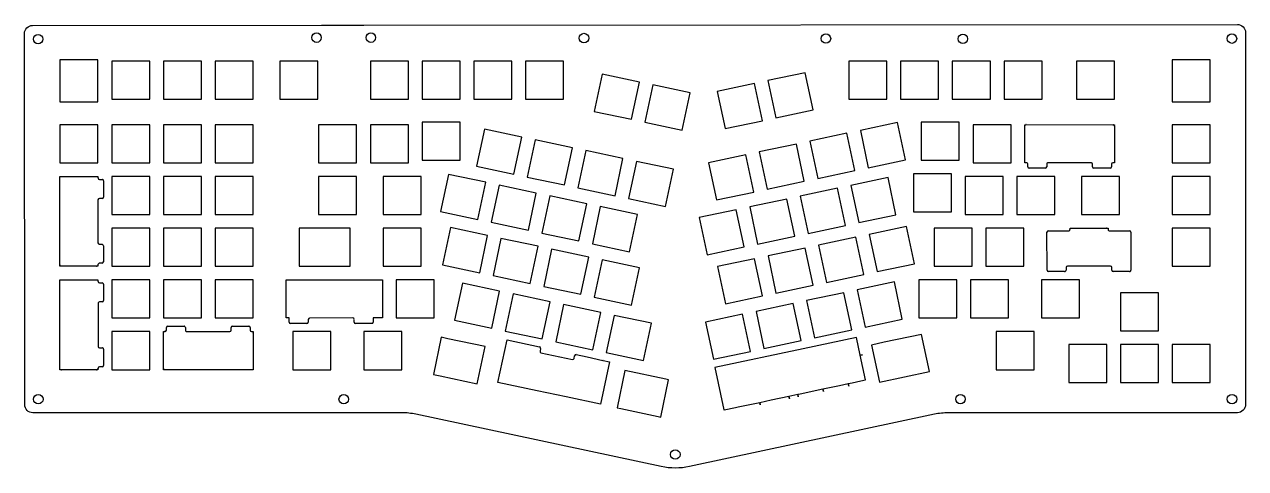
# Model space of a CAD drawing. Header units: millimetres. Extents: x 5 to 454, y 7 to 171.
import ezdxf

# ---------------------------------------------------------------- set-up
doc = ezdxf.new("R2010")
doc.units = ezdxf.units.MM

# ---------------------------------------------------------------- blocks, each defined once
blk = doc.blocks.new('3-pom')
for p, q in [((-294.52, 252.67), (-291.2, 268.31)), ((-291.2, 268.31), (-278.49, 265.61)), ((-278.49, 265.61), (-267.78, 263.34)), ((-267.78, 263.34), (-253.4, 260.29)), ((-253.4, 260.29), (-256.73, 244.64)), ((-292.08, 252.15), (-294.52, 252.67)), ((-286.21, 250.9), (-292.07, 252.15)), ((-163.25, 250.9), (-163.25, 255.59)), ((-163.25, 255.59), (-130.2, 255.59)), ((-130.2, 255.59), (-130.2, 255.13)), ((-130.19, 255.07), (-130.2, 250.64)), ((-108.13, 248.03), (-108.12, 254.03)), ((-107.62, 254.53), (-106.62, 254.53)), ((-106.12, 255.02), (-106.12, 255.11)), ((-106.12, 255.02), (-106.12, 255.02)), ((-106.1, 255.27), (-106.1, 255.59)), ((-106.1, 255.59), (-105.74, 255.59)), ((-105.62, 255.61), (-92.62, 255.6)), ((-92.57, 255.59), (-92.1, 255.59)), ((-92.1, 255.59), (-92.1, 222.54)), ((-282.2, 250.05), (-286.21, 250.9)), ((-281.4, 251.41), (-281.61, 250.44)), ((-269.21, 249.33), (-280.89, 251.81)), ((-269.1, 247.78), (-268.9, 248.76)), ((-163.25, 242.09), (-163.25, 250.9)), ((-130.2, 250.64), (-130.2, 241.59)), ((-106.63, 247.53), (-107.63, 247.53)), ((-256.73, 244.64), (-268.72, 247.18)), ((-106.14, 231.15), (-106.13, 247.03)), ((-206.92, 238.55), (-200.92, 238.55)), ((-183.04, 238.56), (-177.05, 238.57)), ((-163.25, 241.59), (-163.25, 242.01)), ((-162.8, 241.59), (-163.25, 241.59)), ((-162.67, 241.59), (-162.76, 241.59)), ((-162.17, 240.09), (-162.17, 241.09)), ((-155.67, 239.59), (-161.67, 239.59)), ((-155.17, 241.09), (-155.17, 240.09)), ((-138.79, 241.57), (-154.67, 241.58)), ((-138.29, 240.07), (-138.29, 241.07)), ((-131.79, 239.57), (-137.79, 239.57)), ((-131.29, 241.07), (-131.29, 240.07)), ((-130.71, 241.57), (-130.79, 241.57)), ((-130.2, 241.59), (-130.54, 241.59)), ((-210.87, 222.54), (-210.87, 236.54)), ((-210.87, 236.54), (-207.42, 236.54)), ((-207.42, 236.54), (-207.42, 238.04)), ((-200.42, 238.05), (-200.42, 237.05)), ((-199.92, 236.55), (-184.05, 236.56)), ((-183.55, 237.06), (-183.55, 238.06)), ((-176.54, 238.07), (-176.54, 236.54)), ((-176.54, 236.54), (-175.44, 236.54)), ((-175.44, 236.54), (-175.44, 222.54)), ((-108.15, 224.15), (-108.14, 230.15)), ((-107.64, 230.65), (-106.64, 230.65)), ((-175.44, 222.54), (-210.87, 222.54)), ((-106.65, 223.65), (-107.65, 223.65)), ((-106.15, 223.06), (-106.15, 223.15)), ((-106.1, 222.54), (-106.1, 222.83)), ((-92.1, 222.54), (-106.1, 222.54)), ((-486.44, 204.97), (-486.45, 218.97)), ((-485.96, 219.47), (-479.96, 219.48)), ((-479.46, 218.98), (-479.46, 217.98)), ((-478.96, 217.48), (-478.05, 217.48)), ((-478.05, 217.48), (-478.05, 217.49)), ((-478.05, 217.49), (-464.05, 217.49)), ((-464.05, 217.49), (-464.05, 217.49)), ((-464.05, 217.49), (-463.08, 217.49)), ((-462.58, 217.99), (-462.58, 218.99)), ((-462.08, 219.49), (-456.08, 219.5)), ((-455.58, 219), (-455.57, 205)), ((-108.1, 209.93), (-108.09, 215.93)), ((-107.59, 216.43), (-106.59, 216.43)), ((-106.1, 216.87), (-106.1, 217.49)), ((-106.1, 217.49), (-105.71, 217.49)), ((-105.59, 217.51), (-92.59, 217.5)), ((-92.54, 217.49), (-92.1, 217.49)), ((-92.1, 217.49), (-92.1, 217.06)), ((-92.09, 217), (-92.1, 212.12)), ((-92.1, 212.12), (-92.1, 184.45)), ((-106.6, 209.43), (-107.6, 209.43)), ((-106.11, 193.05), (-106.1, 208.93)), ((-478.51, 204.48), (-485.94, 204.47)), ((-478.05, 203.49), (-478.05, 204.18)), ((-477.63, 203.49), (-478.05, 203.49)), ((-464.51, 203.49), (-477.51, 203.48)), ((-464.05, 203.49), (-464.45, 203.49)), ((-464.05, 203.8), (-464.05, 203.49)), ((-456.07, 204.5), (-463.51, 204.49)), ((-108.12, 186.05), (-108.11, 192.05)), ((-107.61, 192.55), (-106.61, 192.55)), ((-106.62, 185.55), (-107.62, 185.55)), ((-106.12, 184.96), (-106.12, 185.05)), ((-106.1, 184.45), (-106.1, 184.81)), ((-92.1, 184.45), (-106.1, 184.45)), ((-479.35, 179.89), (-479.35, 180.89)), ((-478.85, 181.39), (-472.85, 181.38)), ((-472.35, 180.88), (-472.35, 179.88)), ((-455.47, 179.87), (-455.47, 180.87)), ((-454.97, 181.37), (-448.97, 181.36)), ((-448.47, 180.86), (-448.47, 179.86)), ((-480.45, 165.89), (-480.44, 178.89)), ((-480.43, 179), (-480.43, 179.39)), ((-480.43, 179.39), (-479.78, 179.39)), ((-471.96, 179.39), (-455.82, 179.39)), ((-448.15, 179.39), (-447.38, 179.39)), ((-447.38, 179.39), (-447.38, 165.4)), ((-480.43, 165.4), (-480.43, 165.74)), ((-480.02, 165.4), (-480.43, 165.4)), ((-479.86, 165.39), (-479.95, 165.39)), ((-447.9, 165.36), (-479.86, 165.39)), ((-447.38, 165.4), (-447.73, 165.4))]:
    blk.add_line(p, q)
blk.add_lwpolyline([(-82.02, 128.83), (-188.36, 128.74), (-189.2, 128.74), (-204, 128.73), (-525.68, 128.48, -0.414214), (-528.69, 131.47), (-528.69, 139.93), (-528.7, 268.42, -0.414214), (-525.7, 271.42), (-517.7, 271.42), (-419.31, 271.46, 0.052509), (-414.11, 272.01), (-323.92, 291.26, -0.10546), (-313.49, 291.26), (-223.17, 272, 0.052558), (-217.96, 271.45), (-82.13, 271.45, -0.41398), (-79.13, 268.46), (-79.02, 131.83, -0.414214)], format="xyb", close=True)
for points in [[(-341.9, 269.3), (-341.9, 269.3), (-349.79, 267.62), (-349.99, 268.57), (-349.79, 267.62), (-353.96, 266.74), (-360.54, 265.34), (-360.74, 266.28), (-360.54, 265.33), (-363.77, 264.65), (-363.97, 265.6), (-363.77, 264.65), (-364.67, 264.46), (-373.07, 262.67), (-373.27, 263.62), (-373.07, 262.67), (-379.17, 261.37), (-379.17, 261.37), (-382.39, 260.69), (-382.6, 261.64), (-382.4, 260.69), (-383.82, 260.39), (-383.82, 260.39), (-387.05, 259.7), (-387.05, 259.7), (-388.75, 259.34), (-386.81, 250.24), (-387.61, 250.07), (-386.81, 250.24), (-385.42, 243.69), (-365.73, 247.88), (-333.26, 254.78), (-336.58, 270.42), (-336.67, 270.4), (-336.67, 270.41), (-340.9, 269.51)], [(-316.24, 259.32), (-315.26, 259.11), (-300.17, 255.91), (-297.25, 269.6), (-298.65, 269.9), (-298.65, 269.9), (-312.35, 272.81), (-313.32, 273.02)], [(-501.67, 260.36), (-515.67, 260.36), (-515.67, 246.36), (-501.67, 246.36)], [(-482.62, 260.36), (-496.62, 260.36), (-496.62, 246.36), (-482.62, 246.36)], [(-477.57, 260.36), (-477.57, 246.36), (-463.57, 246.36), (-463.57, 260.36)], [(-395.64, 245.51), (-390.99, 246.5), (-393.9, 260.19), (-412.25, 256.29), (-409.34, 242.6), (-395.64, 245.51)], [(-229.62, 257.37), (-232.07, 257.89), (-245.76, 260.8), (-248.67, 247.1), (-234.98, 244.19), (-232.53, 243.67)], [(-450.9, 255.59), (-450.9, 241.59), (-436.9, 241.59), (-436.9, 255.59)], [(-296.21, 235.59), (-293.3, 249.28), (-306.99, 252.19), (-309.9, 238.5)], [(-218.01, 241.59), (-204.02, 241.59), (-204.02, 255.59), (-218.01, 255.59)], [(-177.82, 255.59), (-191.82, 255.59), (-191.82, 241.59), (-177.82, 241.59)], [(-111.15, 255.59), (-125.15, 255.59), (-125.15, 241.59), (-111.15, 241.59)], [(-365.03, 244.9), (-362.12, 231.21), (-348.43, 234.12), (-351.34, 247.81)], [(-329.8, 238.08), (-332.71, 251.77), (-346.4, 248.86), (-343.49, 235.17)], [(-277.57, 231.63), (-274.66, 245.32), (-288.36, 248.23), (-291.27, 234.54)], [(-380.76, 227.25), (-367.06, 230.16), (-369.97, 243.85), (-383.67, 240.94)], [(-269.72, 244.27), (-272.63, 230.58), (-258.94, 227.67), (-256.03, 241.36)], [(-482.62, 241.31), (-496.62, 241.31), (-496.62, 227.31), (-482.62, 227.31)], [(-399.39, 223.29), (-385.7, 226.2), (-388.61, 239.89), (-402.3, 236.98)], [(-254, 226.62), (-240.3, 223.71), (-237.4, 237.4), (-251.09, 240.31)], [(-467.57, 236.54), (-467.57, 222.54), (-453.57, 222.54), (-453.57, 236.54)], [(-441.38, 222.54), (-427.38, 222.54), (-427.38, 236.54), (-441.38, 236.54)], [(-422.33, 236.54), (-422.33, 222.54), (-408.33, 222.54), (-408.33, 236.54)], [(-215.92, 222.54), (-215.92, 236.54), (-229.92, 236.54), (-229.92, 222.54)], [(-149.25, 222.54), (-149.25, 236.54), (-163.25, 236.54), (-163.25, 222.54)], [(-130.2, 236.54), (-144.2, 236.54), (-144.2, 222.54), (-130.2, 222.54)], [(-125.15, 236.54), (-125.15, 222.54), (-111.15, 222.54), (-111.15, 236.54)], [(-334.22, 217.66), (-337.13, 231.36), (-350.83, 228.45), (-347.92, 214.75)], [(-288.87, 228.86), (-302.57, 231.78), (-305.48, 218.08), (-291.78, 215.17)], [(-355.77, 227.4), (-369.46, 224.49), (-366.55, 210.79), (-352.86, 213.7)], [(-270.24, 224.91), (-283.93, 227.82), (-286.84, 214.12), (-273.15, 211.21)], [(-371.49, 209.74), (-374.4, 223.44), (-388.09, 220.53), (-385.18, 206.83)], [(-268.21, 210.16), (-254.51, 207.25), (-251.6, 220.95), (-265.3, 223.86)], [(-501.67, 203.49), (-501.67, 217.49), (-515.67, 217.49), (-515.67, 203.49)], [(-433.09, 203.49), (-433.09, 217.49), (-447.09, 217.49), (-447.09, 203.49)], [(-414.04, 203.49), (-414.04, 217.49), (-428.04, 217.49), (-428.04, 203.49)], [(-390.12, 205.78), (-393.03, 219.48), (-406.73, 216.56), (-403.81, 202.87)], [(-246.66, 219.9), (-249.57, 206.2), (-235.88, 203.29), (-232.97, 216.98)], [(-225.16, 203.49), (-211.16, 203.49), (-211.16, 217.49), (-225.16, 217.49)], [(-180.2, 217.49), (-198.97, 217.49), (-198.97, 203.49), (-180.2, 203.49)], [(-149.25, 203.49), (-149.25, 217.49), (-163.25, 217.49), (-163.25, 203.49)], [(-144.2, 217.49), (-144.2, 203.49), (-130.2, 203.49), (-130.2, 217.49)], [(-125.15, 217.49), (-125.15, 203.49), (-111.15, 203.49), (-111.15, 217.49)], [(-344.07, 210.41), (-341.16, 196.71), (-327.46, 199.62), (-330.38, 213.32)], [(-304.78, 198.46), (-291.08, 195.55), (-288.17, 209.24), (-301.87, 212.15)], [(-362.7, 206.45), (-359.79, 192.75), (-346.1, 195.66), (-349.01, 209.36)], [(-286.14, 194.5), (-272.45, 191.59), (-269.54, 205.28), (-283.23, 208.19)], [(-364.73, 191.7), (-367.64, 205.4), (-381.34, 202.49), (-378.43, 188.79)], [(-250.91, 201.32), (-264.6, 204.23), (-267.51, 190.54), (-253.82, 187.63)], [(-501.67, 198.44), (-515.67, 198.44), (-515.67, 184.45), (-501.67, 184.45)], [(-482.33, 184.45), (-468.34, 184.45), (-468.34, 198.44), (-482.33, 198.44)], [(-444.52, 184.45), (-444.52, 198.44), (-458.52, 198.44), (-458.52, 184.45)], [(-439.47, 198.44), (-439.47, 184.45), (-425.47, 184.45), (-425.47, 198.44)], [(-399.97, 198.52), (-397.06, 184.83), (-383.37, 187.74), (-386.28, 201.44)], [(-245.97, 200.27), (-248.88, 186.58), (-235.18, 183.67), (-232.27, 197.36)], [(-225.16, 184.45), (-211.16, 184.45), (-211.16, 198.44), (-225.16, 198.44)], [(-201.35, 184.45), (-187.35, 184.45), (-187.35, 198.44), (-201.35, 198.44)], [(-163.25, 184.45), (-149.25, 184.45), (-149.25, 198.44), (-163.25, 198.44)], [(-144.2, 184.45), (-130.2, 184.45), (-130.2, 198.44), (-144.2, 198.44)], [(-125.15, 198.44), (-125.15, 184.45), (-111.15, 184.45), (-111.15, 198.44)], [(-406.42, 183.49), (-406.42, 197.49), (-420.42, 197.49), (-420.42, 183.49)], [(-315.14, 195.5), (-318.06, 181.81), (-304.36, 178.9), (-301.45, 192.59)], [(-366.2, 186.23), (-363.29, 172.53), (-349.59, 175.44), (-352.5, 189.14)], [(-344.65, 176.5), (-330.96, 179.41), (-333.87, 193.1), (-347.56, 190.19)], [(-299.42, 177.85), (-285.73, 174.93), (-282.82, 188.63), (-296.51, 191.54)], [(-371.14, 185.18), (-384.83, 182.27), (-381.92, 168.57), (-368.23, 171.49)], [(-264.18, 184.67), (-277.88, 187.58), (-280.79, 173.88), (-267.09, 170.97)], [(-403.46, 178.31), (-400.55, 164.61), (-386.86, 167.52), (-389.77, 181.22)], [(-245.55, 180.71), (-259.25, 183.62), (-262.15, 169.93), (-248.46, 167.01)], [(-515.67, 179.39), (-515.67, 165.4), (-501.67, 165.4), (-501.67, 179.39)], [(-428.33, 179.39), (-442.33, 179.39), (-442.33, 165.4), (-428.33, 165.4)], [(-409.28, 178.44), (-423.28, 178.44), (-423.28, 164.44), (-409.28, 164.44)], [(-239.45, 178.44), (-239.45, 164.44), (-225.45, 164.44), (-225.45, 178.44)], [(-206.4, 179.39), (-220.4, 179.39), (-220.4, 165.4), (-206.4, 165.4)], [(-187.35, 179.39), (-201.35, 179.39), (-201.35, 165.4), (-187.35, 165.4)], [(-163.25, 179.39), (-163.25, 165.4), (-149.25, 165.4), (-149.25, 179.39)], [(-130.2, 179.39), (-144.2, 179.39), (-144.2, 165.4), (-130.2, 165.4)], [(-111.15, 179.39), (-125.15, 179.39), (-125.15, 165.4), (-111.15, 165.4)], [(-92.1, 179.39), (-106.1, 179.39), (-106.1, 165.4), (-92.1, 165.4)], [(-334.17, 153.12), (-337.08, 166.82), (-350.77, 163.91), (-347.86, 150.21)], [(-307.51, 164.45), (-321.2, 167.36), (-324.12, 153.67), (-310.42, 150.76)], [(-355.71, 162.86), (-369.41, 159.95), (-366.5, 146.25), (-352.8, 149.16)], [(-302.57, 163.4), (-305.48, 149.71), (-291.79, 146.8), (-288.88, 160.49)], [(-515.67, 156.96), (-515.67, 141.46), (-501.67, 141.46), (-501.67, 156.96)], [(-480.43, 155.96), (-480.43, 141.96), (-466.43, 141.96), (-466.43, 155.96)], [(-453.76, 155.96), (-453.76, 141.96), (-439.76, 141.96), (-439.76, 155.96)], [(-434.71, 155.96), (-434.71, 141.96), (-420.71, 141.96), (-420.71, 155.96)], [(-415.66, 141.96), (-401.66, 141.96), (-401.66, 155.96), (-415.66, 155.96)], [(-382.61, 141.96), (-382.61, 155.96), (-396.61, 155.96), (-396.61, 141.96)], [(-277.55, 155.96), (-277.55, 141.96), (-263.55, 141.96), (-263.55, 155.96)], [(-244.5, 155.96), (-258.5, 155.96), (-258.5, 141.96), (-244.5, 141.96)], [(-239.45, 155.96), (-239.45, 141.96), (-225.45, 141.96), (-225.45, 155.96)], [(-220.4, 141.96), (-206.4, 141.96), (-206.4, 155.96), (-220.4, 155.96)], [(-187.06, 155.96), (-187.06, 141.96), (-173.06, 141.96), (-173.06, 155.96)], [(-163.25, 155.96), (-163.25, 141.96), (-149.25, 141.96), (-149.25, 155.96)], [(-130.2, 141.96), (-130.2, 155.96), (-144.2, 155.96), (-144.2, 141.96)], [(-125.15, 155.96), (-125.15, 141.96), (-111.15, 141.96), (-111.15, 155.96)], [(-106.1, 156.96), (-106.1, 141.46), (-92.1, 141.46), (-92.1, 156.96)]]:
    blk.add_lwpolyline(points, close=True)
for centre in [(-318.7, 286.81), (-523.7, 266.42), (-423.7, 266.43), (-196.6, 266.45), (-84.13, 266.45), (-523.68, 133.7), (-424.59, 133.78), (-374.17, 133.68), (-285.07, 133.5), (-206.6, 133.34), (-186.6, 133.34), (-84.07, 133.88)]:
    blk.add_circle(centre, 1.75)
for centre, start, end in [((-291.97, 252.64), 257.7135, 258), ((-130.69, 255.07), -0.0456, 6.8058), ((-107.62, 254.03), 89.9542, 179.954), ((-106.62, 255.03), 269.9539, 359.6196), ((-105.62, 255.11), 161.0287, 179.8767), ((-105.62, 255.11), 89.9173, 102.991), ((-92.62, 255.1), 84.3385, 89.9544), ((-282.1, 250.54), 258.0031, 348), ((-280.91, 251.31), 87.1684, 168), ((-269.39, 248.86), -12, 68.9389), ((-268.62, 247.67), 168, 258), ((-107.63, 248.03), 179.9544, 269.9544), ((-106.63, 247.03), -0.0455, 89.9544), ((-206.92, 238.05), 90.0456, 180.0456), ((-200.92, 238.05), 0.0456, 90.0456), ((-183.05, 238.06), 90.0456, 180.0456), ((-183.04, 238.06), 90.0456, 90.3321), ((-177.05, 238.07), 89.7591, 90.0456), ((-177.04, 238.07), 0.0456, 90.0456), ((-162.75, 242.09), 179.9173, 189.6132), ((-162.75, 242.09), 264.2915, 269.8767), ((-162.67, 241.09), -0.0461, 89.9537), ((-161.67, 240.09), 179.9542, 269.954), ((-155.67, 240.09), 269.9544, 359.9544), ((-154.67, 241.08), 89.9545, 179.9544), ((-138.79, 241.07), -0.0457, 89.9544), ((-137.79, 240.07), 179.9544, 269.9544), ((-131.79, 240.07), 269.9544, 359.9544), ((-130.79, 241.07), 89.9545, 179.9544), ((-130.7, 242.07), 269.8907, 289.2558), ((-199.92, 237.05), 180.0456, 270.0456), ((-184.05, 237.06), -89.9544, 0.0456), ((-107.64, 230.15), 89.9544, 179.9544), ((-106.64, 231.15), 269.9543, 359.9544), ((-107.65, 224.15), 179.9544, 269.9544), ((-106.65, 223.15), -0.0455, 89.9544), ((-105.65, 223.06), 179.8907, 206.5208), ((-485.95, 218.97), 90.0456, 180.0456), ((-479.96, 218.98), 0.0456, 90.0456), ((-478.96, 217.98), 180.0456, 270.0456), ((-463.08, 217.99), -89.9544, 0.0456), ((-462.08, 218.99), 90.0456, 180.0456), ((-462.08, 218.99), 90.0456, 90.3321), ((-456.08, 219), 0.0456, 90.0456), ((-107.59, 215.93), 89.9542, 179.954), ((-106.59, 216.93), 269.9539, 353.5907), ((-105.59, 217.01), 89.9173, 103.048), ((-92.59, 217), 84.2097, 89.9544), ((-92.59, 217), -0.0456, 7.1456), ((-107.6, 209.93), 179.9544, 269.9544), ((-106.6, 208.93), -0.0455, 89.9544), ((-485.94, 204.97), 180.0456, 270.0456), ((-478.51, 203.98), 23.3065, 90.0456), ((-477.51, 203.98), 256.3319, 270.0456), ((-464.51, 203.99), 270.0456, 277.0776), ((-464.51, 203.99), -22.7189, 0.0456), ((-463.51, 203.99), 90.0456, 180.0456), ((-456.07, 205), -89.9544, 0.0456), ((-107.61, 192.05), 89.9544, 179.9544), ((-106.61, 193.05), 269.9545, 359.9544), ((-107.62, 186.05), 179.9544, 269.9544), ((-106.62, 185.05), -0.0455, 89.9544), ((-105.62, 184.96), 179.9544, 197.1871), ((-479.85, 179.89), 278.2034, 359.9544), ((-478.85, 180.89), 89.9544, 179.9544), ((-472.85, 180.88), -0.0456, 89.9544), ((-471.85, 179.88), 179.9543, 257.6957), ((-454.97, 180.87), 89.9544, 179.9544), ((-448.97, 180.86), -0.0458, 89.954), ((-479.94, 178.89), 167.5405, 179.9036), ((-455.97, 179.87), 287.8719, 359.9544), ((-447.97, 179.86), 179.9539, 249.8845), ((-479.95, 165.89), 179.9544, 197.1123), ((-479.95, 165.89), 261.5391, 269.9543), ((-447.9, 165.86), 269.9544, 290.2676)]:
    blk.add_arc(centre, 0.5, start, end)

msp = doc.modelspace()

# ---------------------------------------------------------------- block references
at = {"rotation": 180}
msp.add_blockref('3-pom', (-74.41, 299.14), dxfattribs=at)

doc.saveas('drawing.dxf')
